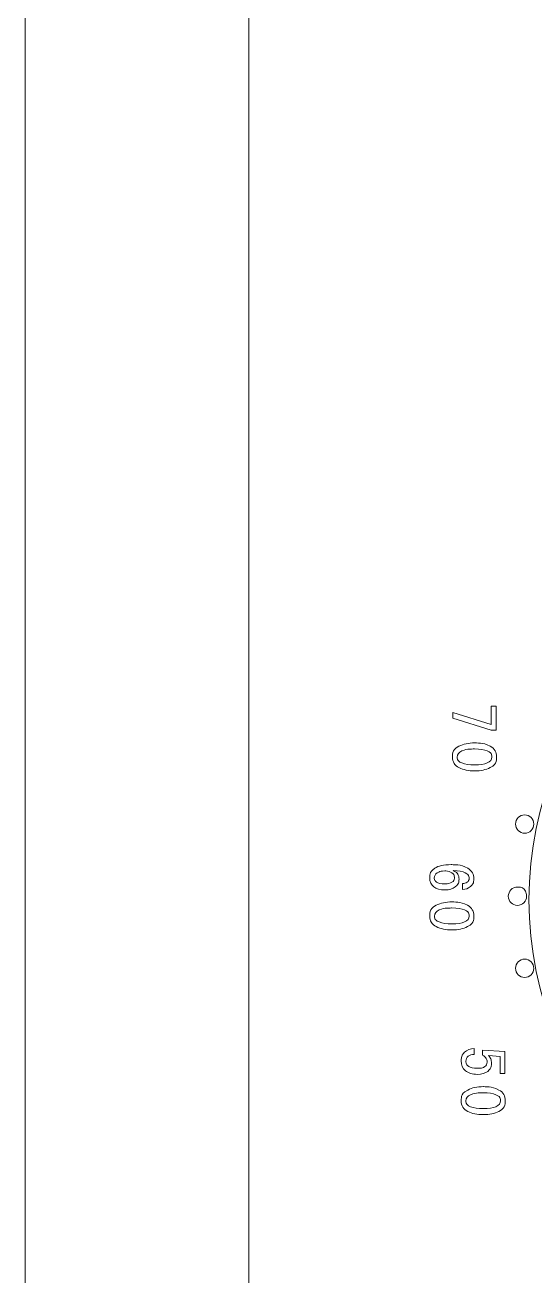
# Model space of a CAD drawing. Header units: millimetres. Extents: x 3104083 to 3173399, y -3165492 to -3044687.
# Drawn here: x 3124260.5 to 3124287.9, y -3155579.6 to -3155512.5 of the extents above; entities that cross this region are included whole.
import ezdxf

# ---------------------------------------------------------------- set-up
doc = ezdxf.new("R2010")
doc.units = ezdxf.units.MM
doc.header["$LTSCALE"] = 500
doc.header["$MEASUREMENT"] = 0
doc.layers.add('ZB_厨柜', color=7, linetype='CONTINUOUS')
doc.layers.add('电器', color=85, linetype='CONTINUOUS', lineweight=15)

# ---------------------------------------------------------------- blocks, each defined once
blk = doc.blocks.new('双灶具平面')
at = {"layer": '电器'}
for p, q in [((216860.644, -106394.366), (216400.644, -106394.366)), ((217004.644, -106406.366), (216256.644, -106406.366))]:
    blk.add_line(p, q, dxfattribs=at)
blk.add_circle((216550.644, -106360.366), 19, dxfattribs=at)
for points in [[(216546.098, -106379.499), (216546.15, -106379.234), (216546.41, -106379.061), (216546.675, -106379.113)], [(216546.675, -106379.113), (216546.94, -106379.166), (216547.113, -106379.425), (216547.06, -106379.69)], [(216553.827, -106379.69), (216553.774, -106379.425), (216553.947, -106379.166), (216554.212, -106379.113)], [(216554.212, -106379.113), (216554.477, -106379.061), (216554.736, -106379.234), (216554.789, -106379.499)], [(216546.483, -106380.076), (216546.218, -106380.023), (216546.045, -106379.764), (216546.098, -106379.499)], [(216547.06, -106379.69), (216547.007, -106379.955), (216546.748, -106380.129), (216546.483, -106380.076)], [(216550.35, -106379.499), (216550.616, -106379.446), (216550.875, -106379.619), (216550.927, -106379.884)], [(216550.927, -106379.884), (216550.98, -106380.149), (216550.807, -106380.408), (216550.542, -106380.461)], [(216554.404, -106380.076), (216554.139, -106380.129), (216553.88, -106379.955), (216553.827, -106379.69)], [(216554.789, -106379.499), (216554.842, -106379.764), (216554.669, -106380.023), (216554.404, -106380.076)], [(216558.693, -106381.849), (216558.693, -106381.849), (216558.775, -106380.659), (216558.775, -106380.659)], [(216558.775, -106380.659), (216558.775, -106380.659), (216559.937, -106380.659), (216559.937, -106380.659)], [(216559.937, -106380.659), (216559.937, -106380.659), (216559.937, -106380.915), (216559.937, -106380.915)], [(216540.26, -106381.381), (216540.26, -106381.381), (216540.26, -106381.124), (216540.26, -106381.124)], [(216540.26, -106381.124), (216540.26, -106381.124), (216541.546, -106381.124), (216541.546, -106381.124)], [(216541.546, -106381.124), (216541.546, -106381.124), (216541.546, -106381.381), (216541.546, -106381.381)], [(216559.032, -106380.915), (216559.032, -106380.915), (216558.977, -106381.538), (216558.977, -106381.538)], [(216559.937, -106380.915), (216559.937, -106380.915), (216559.032, -106380.915), (216559.032, -106380.915)], [(216561.826, -106381.808), (216561.826, -106381.52), (216561.792, -106381.294), (216561.724, -106381.132)], [(216561.975, -106380.977), (216562.092, -106381.207), (216562.151, -106381.484), (216562.151, -106381.808)], [(216541.248, -106381.381), (216541.248, -106381.381), (216540.26, -106381.381), (216540.26, -106381.381)], [(216540.598, -106383.438), (216540.598, -106383.438), (216541.248, -106381.381), (216541.248, -106381.381)], [(216541.546, -106381.381), (216541.546, -106381.381), (216540.91, -106383.438), (216540.91, -106383.438)], [(216543.407, -106382.274), (216543.407, -106381.985), (216543.373, -106381.759), (216543.306, -106381.597)], [(216543.556, -106381.442), (216543.673, -106381.672), (216543.732, -106381.949), (216543.732, -106382.274)], [(216558.964, -106381.849), (216558.964, -106381.849), (216558.693, -106381.849), (216558.693, -106381.849)], [(216559.133, -106381.66), (216559.074, -106381.695), (216559.018, -106381.759), (216558.964, -106381.849)], [(216558.977, -106381.538), (216559.031, -106381.484), (216559.09, -106381.443), (216559.153, -106381.416)], [(216559.83, -106381.572), (216559.937, -106381.703), (216559.992, -106381.89), (216559.992, -106382.134)], [(216561.724, -106382.492), (216561.792, -106382.325), (216561.826, -106382.097), (216561.826, -106381.808)], [(216562.151, -106381.808), (216562.151, -106382.134), (216562.092, -106382.413), (216561.975, -106382.648)], [(216543.306, -106382.957), (216543.373, -106382.791), (216543.407, -106382.562), (216543.407, -106382.274)], [(216543.732, -106382.274), (216543.732, -106382.599), (216543.673, -106382.878), (216543.556, -106383.113)], [(216549.769, -106382.921), (216549.769, -106382.831), (216549.744, -106382.75), (216549.694, -106382.678)], [(216549.924, -106382.502), (216550.028, -106382.629), (216550.08, -106382.768), (216550.08, -106382.921)], [(216552.077, -106382.658), (216552.194, -106382.888), (216552.253, -106383.166), (216552.253, -106383.49)], [(216558.808, -106382.81), (216558.686, -106382.684), (216558.621, -106382.512), (216558.612, -106382.296)], [(216558.612, -106382.296), (216558.612, -106382.296), (216558.923, -106382.296), (216558.923, -106382.296)], [(216558.923, -106382.296), (216558.923, -106382.432), (216558.955, -106382.539), (216559.018, -106382.621)], [(216559.992, -106382.134), (216559.992, -106382.404), (216559.926, -106382.616), (216559.796, -106382.769)], [(216549.187, -106382.779), (216549.115, -106382.92), (216549.074, -106383.134), (216549.065, -106383.422)], [(216549.065, -106383.422), (216549.128, -106383.305), (216549.196, -106383.224), (216549.268, -106383.179)], [(216550.08, -106382.921), (216550.08, -106382.921), (216549.769, -106382.921), (216549.769, -106382.921)], [(216549.945, -106383.315), (216550.053, -106383.45), (216550.107, -106383.634), (216550.107, -106383.869)], [(216551.928, -106383.49), (216551.928, -106383.201), (216551.894, -106382.976), (216551.826, -106382.813)], [(216540.91, -106383.438), (216540.91, -106383.438), (216540.598, -106383.438), (216540.598, -106383.438)], [(216549.687, -106384.316), (216549.75, -106384.234), (216549.782, -106384.086), (216549.782, -106383.869)], [(216549.782, -106383.869), (216549.782, -106383.706), (216549.755, -106383.581), (216549.7, -106383.49)], [(216550.107, -106383.869), (216550.107, -106384.122), (216550.053, -106384.32), (216549.945, -106384.465)], [(216551.826, -106384.173), (216551.894, -106384.007), (216551.928, -106383.779), (216551.928, -106383.49)], [(216552.253, -106383.49), (216552.253, -106383.815), (216552.194, -106384.094), (216552.077, -106384.329)]]:
    blk.add_open_spline(points, degree=3, dxfattribs=at)
for points, knots in [([(216550.542, -106380.461), (216550.277, -106380.514), (216550.018, -106380.341), (216549.965, -106380.076), (216549.965, -106380.076), (216549.912, -106379.811), (216550.086, -106379.552), (216550.35, -106379.499)], [0.5, 0.5, 0.5, 0.5, 0.75, 0.75, 0.75, 0.875, 1, 1, 1, 1]), ([(216560.832, -106380.977), (216560.953, -106380.746), (216561.146, -106380.631), (216561.407, -106380.631), (216561.407, -106380.631), (216561.668, -106380.631), (216561.858, -106380.746), (216561.975, -106380.977)], [0.625, 0.625, 0.625, 0.625, 0.75, 0.75, 0.75, 0.8125, 0.875, 0.875, 0.875, 0.875]), ([(216542.413, -106381.442), (216542.535, -106381.212), (216542.727, -106381.097), (216542.988, -106381.097), (216542.988, -106381.097), (216543.25, -106381.097), (216543.439, -106381.212), (216543.556, -106381.442)], [0.625, 0.625, 0.625, 0.625, 0.75, 0.75, 0.75, 0.8125, 0.875, 0.875, 0.875, 0.875]), ([(216543.306, -106381.597), (216543.238, -106381.435), (216543.133, -106381.354), (216542.988, -106381.354), (216542.988, -106381.354), (216542.844, -106381.354), (216542.735, -106381.435), (216542.663, -106381.597)], [0.125, 0.125, 0.125, 0.125, 0.25, 0.25, 0.25, 0.3125, 0.375, 0.375, 0.375, 0.375]), ([(216560.832, -106382.648), (216560.71, -106382.413), (216560.649, -106382.134), (216560.649, -106381.808), (216560.649, -106381.808), (216560.649, -106381.484), (216560.71, -106381.207), (216560.832, -106380.977)], [0.375, 0.375, 0.375, 0.375, 0.5, 0.5, 0.5, 0.5625, 0.625, 0.625, 0.625, 0.625]), ([(216561.082, -106381.132), (216561.01, -106381.294), (216560.974, -106381.52), (216560.974, -106381.808), (216560.974, -106381.808), (216560.974, -106382.097), (216561.01, -106382.325), (216561.082, -106382.492)], [0.375, 0.375, 0.375, 0.375, 0.5, 0.5, 0.5, 0.5625, 0.625, 0.625, 0.625, 0.625]), ([(216561.724, -106381.132), (216561.657, -106380.97), (216561.551, -106380.888), (216561.407, -106380.888), (216561.407, -106380.888), (216561.263, -106380.888), (216561.154, -106380.97), (216561.082, -106381.132)], [0.125, 0.125, 0.125, 0.125, 0.25, 0.25, 0.25, 0.3125, 0.375, 0.375, 0.375, 0.375]), ([(216542.413, -106383.113), (216542.291, -106382.878), (216542.23, -106382.599), (216542.23, -106382.274), (216542.23, -106382.274), (216542.23, -106381.949), (216542.291, -106381.672), (216542.413, -106381.442)], [0.375, 0.375, 0.375, 0.375, 0.5, 0.5, 0.5, 0.5625, 0.625, 0.625, 0.625, 0.625]), ([(216542.663, -106381.597), (216542.591, -106381.759), (216542.555, -106381.985), (216542.555, -106382.274), (216542.555, -106382.274), (216542.555, -106382.562), (216542.591, -106382.791), (216542.663, -106382.957)], [0.375, 0.375, 0.375, 0.375, 0.5, 0.5, 0.5, 0.5625, 0.625, 0.625, 0.625, 0.625]), ([(216559.579, -106381.734), (216559.52, -106381.648), (216559.442, -106381.605), (216559.342, -106381.605), (216559.342, -106381.605), (216559.261, -106381.605), (216559.191, -106381.623), (216559.133, -106381.66)], [0.43478261, 0.43478261, 0.43478261, 0.43478261, 0.47826087, 0.47826087, 0.47826087, 0.5, 0.52173913, 0.52173913, 0.52173913, 0.52173913]), ([(216559.153, -106381.416), (216559.216, -106381.389), (216559.302, -106381.376), (216559.41, -106381.376), (216559.41, -106381.376), (216559.581, -106381.376), (216559.721, -106381.441), (216559.83, -106381.572)], [0.86956522, 0.86956522, 0.86956522, 0.86956522, 0.91304348, 0.91304348, 0.91304348, 0.93478261, 0.95652174, 0.95652174, 0.95652174, 0.95652174]), ([(216559.565, -106382.594), (216559.633, -106382.494), (216559.667, -106382.341), (216559.667, -106382.134), (216559.667, -106382.134), (216559.667, -106381.953), (216559.637, -106381.819), (216559.579, -106381.734)], [0.34782609, 0.34782609, 0.34782609, 0.34782609, 0.39130435, 0.39130435, 0.39130435, 0.41304348, 0.43478261, 0.43478261, 0.43478261, 0.43478261]), ([(216548.943, -106384.41), (216548.817, -106384.23), (216548.754, -106383.937), (216548.754, -106383.531), (216548.754, -106383.531), (216548.754, -106383.161), (216548.819, -106382.865), (216548.95, -106382.644)], [0.1764706, 0.1764706, 0.1764706, 0.1764706, 0.2352941, 0.2352941, 0.2352941, 0.2647059, 0.2941176, 0.2941176, 0.2941176, 0.2941176]), ([(216548.95, -106382.644), (216549.081, -106382.423), (216549.268, -106382.313), (216549.512, -106382.313), (216549.512, -106382.313), (216549.683, -106382.313), (216549.821, -106382.376), (216549.924, -106382.502)], [0.2941176, 0.2941176, 0.2941176, 0.2941176, 0.3529412, 0.3529412, 0.3529412, 0.3823529, 0.4117647, 0.4117647, 0.4117647, 0.4117647]), ([(216549.694, -106382.678), (216549.645, -106382.606), (216549.579, -106382.57), (216549.498, -106382.57), (216549.498, -106382.57), (216549.363, -106382.57), (216549.259, -106382.64), (216549.187, -106382.779)], [0.5882353, 0.5882353, 0.5882353, 0.5882353, 0.6470588, 0.6470588, 0.6470588, 0.6764706, 0.7058824, 0.7058824, 0.7058824, 0.7058824]), ([(216550.933, -106384.329), (216550.812, -106384.094), (216550.751, -106383.815), (216550.751, -106383.49), (216550.751, -106383.49), (216550.751, -106383.166), (216550.812, -106382.888), (216550.933, -106382.658)], [0.375, 0.375, 0.375, 0.375, 0.5, 0.5, 0.5, 0.5625, 0.625, 0.625, 0.625, 0.625]), ([(216550.933, -106382.658), (216551.055, -106382.428), (216551.247, -106382.313), (216551.509, -106382.313), (216551.509, -106382.313), (216551.77, -106382.313), (216551.96, -106382.428), (216552.077, -106382.658)], [0.625, 0.625, 0.625, 0.625, 0.75, 0.75, 0.75, 0.8125, 0.875, 0.875, 0.875, 0.875]), ([(216551.826, -106382.813), (216551.759, -106382.651), (216551.653, -106382.57), (216551.509, -106382.57), (216551.509, -106382.57), (216551.365, -106382.57), (216551.256, -106382.651), (216551.184, -106382.813)], [0.125, 0.125, 0.125, 0.125, 0.25, 0.25, 0.25, 0.3125, 0.375, 0.375, 0.375, 0.375]), ([(216559.018, -106382.621), (216559.081, -106382.702), (216559.171, -106382.743), (216559.288, -106382.743), (216559.288, -106382.743), (216559.405, -106382.743), (216559.498, -106382.693), (216559.565, -106382.594)], [0.26086957, 0.26086957, 0.26086957, 0.26086957, 0.30434783, 0.30434783, 0.30434783, 0.32608696, 0.34782609, 0.34782609, 0.34782609, 0.34782609]), ([(216561.975, -106382.648), (216561.858, -106382.882), (216561.668, -106383), (216561.407, -106383), (216561.407, -106383), (216561.146, -106383), (216560.953, -106382.882), (216560.832, -106382.648)], [0.125, 0.125, 0.125, 0.125, 0.25, 0.25, 0.25, 0.3125, 0.375, 0.375, 0.375, 0.375]), ([(216561.082, -106382.492), (216561.154, -106382.659), (216561.263, -106382.743), (216561.407, -106382.743), (216561.407, -106382.743), (216561.551, -106382.743), (216561.657, -106382.659), (216561.724, -106382.492)], [0.625, 0.625, 0.625, 0.625, 0.75, 0.75, 0.75, 0.8125, 0.875, 0.875, 0.875, 0.875]), ([(216543.556, -106383.113), (216543.439, -106383.348), (216543.25, -106383.465), (216542.988, -106383.465), (216542.988, -106383.465), (216542.727, -106383.465), (216542.535, -106383.348), (216542.413, -106383.113)], [0.125, 0.125, 0.125, 0.125, 0.25, 0.25, 0.25, 0.3125, 0.375, 0.375, 0.375, 0.375]), ([(216542.663, -106382.957), (216542.735, -106383.124), (216542.844, -106383.208), (216542.988, -106383.208), (216542.988, -106383.208), (216543.133, -106383.208), (216543.238, -106383.124), (216543.306, -106382.957)], [0.625, 0.625, 0.625, 0.625, 0.75, 0.75, 0.75, 0.8125, 0.875, 0.875, 0.875, 0.875]), ([(216549.7, -106383.49), (216549.647, -106383.4), (216549.57, -106383.355), (216549.471, -106383.355), (216549.471, -106383.355), (216549.354, -106383.355), (216549.261, -106383.4), (216549.194, -106383.49)], [0.125, 0.125, 0.125, 0.125, 0.25, 0.25, 0.25, 0.3125, 0.375, 0.375, 0.375, 0.375]), ([(216549.268, -106383.179), (216549.34, -106383.134), (216549.426, -106383.111), (216549.525, -106383.111), (216549.525, -106383.111), (216549.696, -106383.111), (216549.836, -106383.179), (216549.945, -106383.315)], [0.8235294, 0.8235294, 0.8235294, 0.8235294, 0.8823529, 0.8823529, 0.8823529, 0.9117647, 0.9411765, 0.9411765, 0.9411765, 0.9411765]), ([(216551.184, -106382.813), (216551.112, -106382.976), (216551.076, -106383.201), (216551.076, -106383.49), (216551.076, -106383.49), (216551.076, -106383.779), (216551.112, -106384.007), (216551.184, -106384.173)], [0.375, 0.375, 0.375, 0.375, 0.5, 0.5, 0.5, 0.5625, 0.625, 0.625, 0.625, 0.625]), ([(216559.796, -106382.769), (216559.665, -106382.923), (216559.491, -106383), (216559.275, -106383), (216559.275, -106383), (216559.085, -106383), (216558.93, -106382.937), (216558.808, -106382.81)], [0.04347826, 0.04347826, 0.04347826, 0.04347826, 0.08695652, 0.08695652, 0.08695652, 0.10869565, 0.13043478, 0.13043478, 0.13043478, 0.13043478]), ([(216549.194, -106383.49), (216549.126, -106383.581), (216549.092, -106383.689), (216549.092, -106383.815), (216549.092, -106383.815), (216549.092, -106384.014), (216549.126, -106384.167), (216549.194, -106384.275)], [0.375, 0.375, 0.375, 0.375, 0.5, 0.5, 0.5, 0.5625, 0.625, 0.625, 0.625, 0.625]), ([(216549.945, -106384.465), (216549.836, -106384.609), (216549.674, -106384.681), (216549.457, -106384.681), (216549.457, -106384.681), (216549.241, -106384.681), (216549.07, -106384.591), (216548.943, -106384.41)], [0.0588235, 0.0588235, 0.0588235, 0.0588235, 0.1176471, 0.1176471, 0.1176471, 0.1470588, 0.1764706, 0.1764706, 0.1764706, 0.1764706]), ([(216549.194, -106384.275), (216549.261, -106384.383), (216549.354, -106384.437), (216549.471, -106384.437), (216549.471, -106384.437), (216549.552, -106384.437), (216549.624, -106384.397), (216549.687, -106384.316)], [0.625, 0.625, 0.625, 0.625, 0.75, 0.75, 0.75, 0.8125, 0.875, 0.875, 0.875, 0.875]), ([(216552.077, -106384.329), (216551.96, -106384.564), (216551.77, -106384.681), (216551.509, -106384.681), (216551.509, -106384.681), (216551.247, -106384.681), (216551.055, -106384.564), (216550.933, -106384.329)], [0.125, 0.125, 0.125, 0.125, 0.25, 0.25, 0.25, 0.3125, 0.375, 0.375, 0.375, 0.375]), ([(216551.184, -106384.173), (216551.256, -106384.34), (216551.365, -106384.424), (216551.509, -106384.424), (216551.509, -106384.424), (216551.653, -106384.424), (216551.759, -106384.34), (216551.826, -106384.173)], [0.625, 0.625, 0.625, 0.625, 0.75, 0.75, 0.75, 0.8125, 0.875, 0.875, 0.875, 0.875])]:
    blk.add_open_spline(points, degree=3, knots=knots, dxfattribs=at)

msp = doc.modelspace()

# ---------------------------------------------------------------- block references
at = {"layer": 'ZB_厨柜', "color": 253, "rotation": 270}
msp.add_blockref('双灶具平面', (3230666.904, -2939008.764, 0), dxfattribs=at)

doc.saveas('drawing.dxf')
